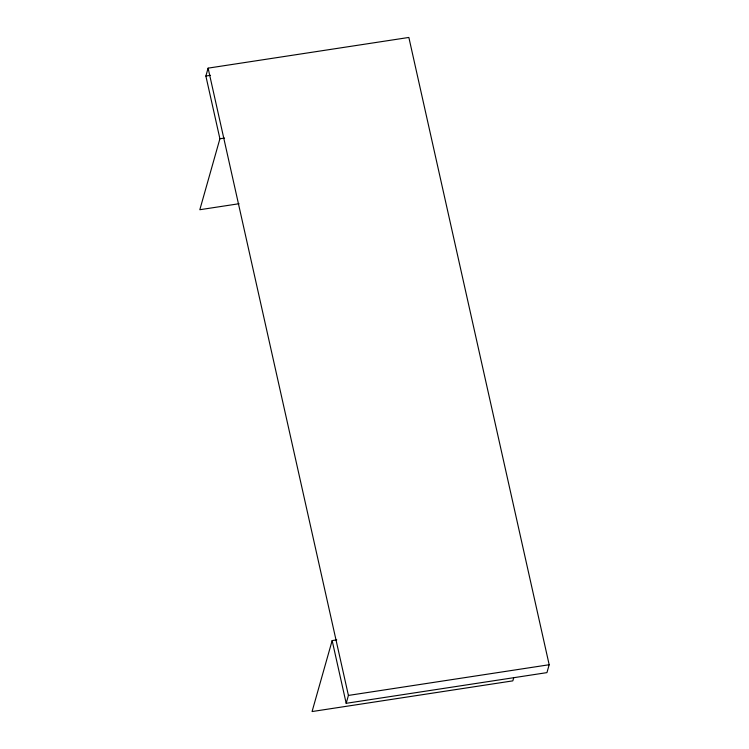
<?xml version="1.0" encoding="UTF-8"?>
<svg xmlns="http://www.w3.org/2000/svg" width="749" height="749" viewBox="0 0 749 749"><rect width="100%" height="100%" fill="white"/><g stroke="black" fill="none" stroke-linecap="round" stroke-linejoin="round"><path stroke-width="1.12" d="M239.053 203.728L199.824 209.72L219.906 138.762L205.872 76.033L208.11 68.14L408.86 37.45L549.176 664.738L546.948 672.621L346.188 703.311L332.153 640.582L336.769 639.88M332.153 640.582L312.071 711.55L512.831 680.86L513.777 677.527M346.188 703.311L348.416 695.428L208.11 68.14M205.872 76.033L210.488 75.321M219.906 138.762L224.522 138.05M348.416 695.428L549.176 664.738"/></g></svg>
